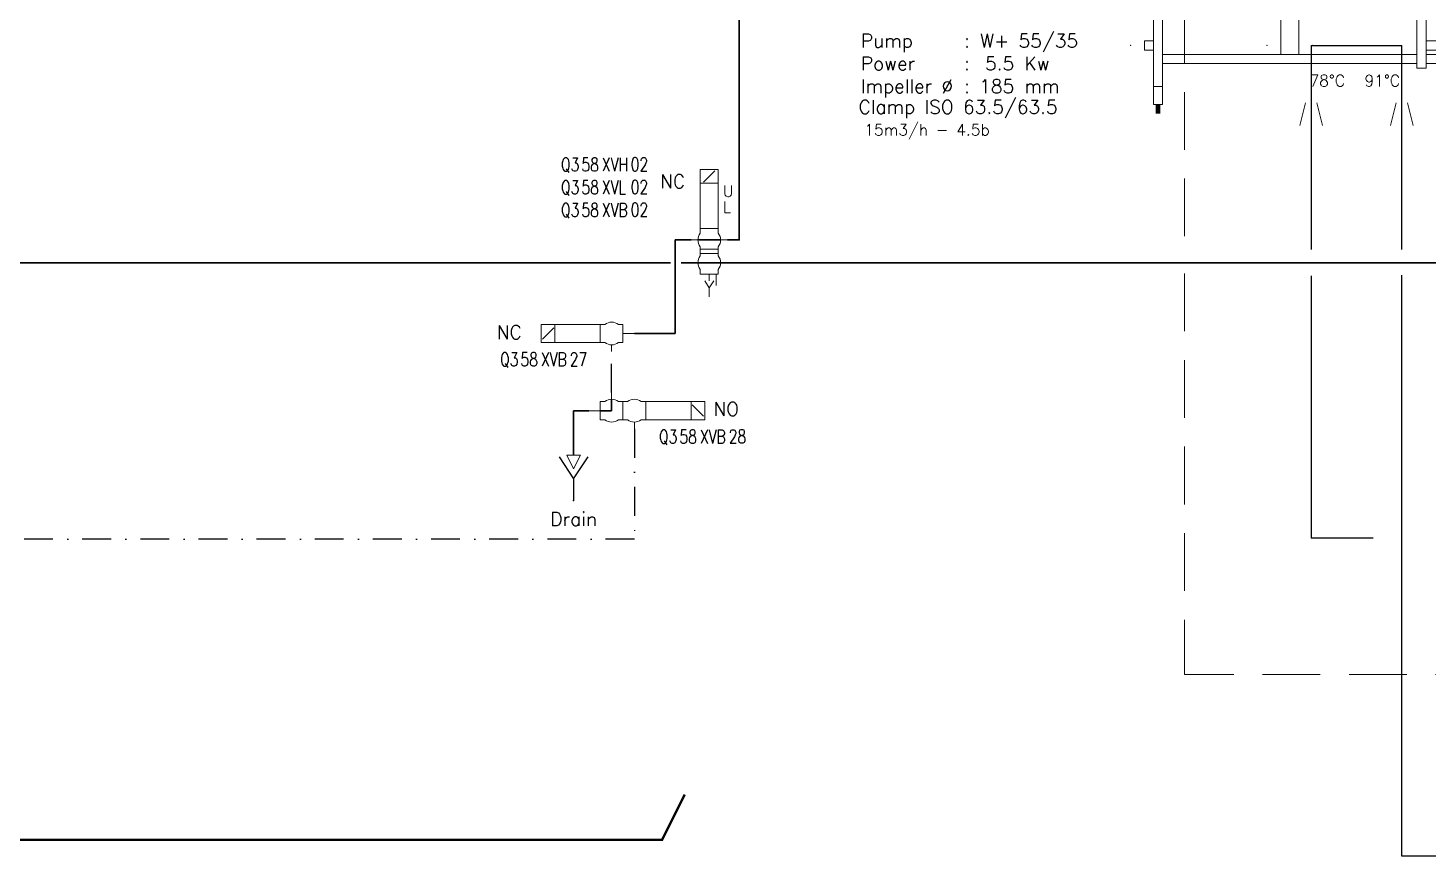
# Model space of a CAD drawing. Header units: inches. Extents: x 14952 to 16573, y 22099 to 23546.
# Drawn here: x 15265.7 to 15573.9, y 22167.6 to 22349.9 of the extents above; entities that cross this region are included whole.
import ezdxf
from ezdxf.enums import TextEntityAlignment as Align

# ---------------------------------------------------------------- set-up
doc = ezdxf.new("R2010")
doc.units = ezdxf.units.IN
doc.header["$MEASUREMENT"] = 0
doc.linetypes.add('DASHDOT2', pattern=[12.7, 6.35, -3.175, 0, -3.175])
doc.linetypes.add('DASHED', pattern=[19.05, 12.7, -6.35])
for name, color, linetype in [('13 Pipe Water Hot', 161, 'Continuous'), ('MATERIEL-DIVERS', 7, 'Continuous'), ('POMPES-PROCESS', 7, 'Continuous'), ('REPERES', 7, 'Continuous'), ('techn-data', 7, 'Continuous'), ('TEXTES', 7, 'Continuous'), ('TUYAUTERIE-NEP', 4, 'DASHDOT2'), ('TUYAUTERIE-PROCESS', 30, 'Continuous'), ('TXT_FR', 7, 'Continuous'), ('VANNES', 7, 'Continuous')]:
    doc.layers.add(name, color=color, linetype=linetype)
for name, color, linetype, lineweight in [('15 Pipe Drain', 32, 'Continuous', 30), ('19 Pipe Process', 30, 'Continuous', 30), ('31 Equipment', 7, 'Continuous', 9), ('32 Instruments Control Loop', 140, 'DASHED', 9)]:
    doc.layers.add(name, color=color, linetype=linetype, lineweight=lineweight)
doc.layers.get('REPERES').off()
doc.styles.add('ROMANS', font='ROMANS.SHX')

# ---------------------------------------------------------------- blocks, each defined once
blk = doc.blocks.new('APV-HEX-PLAT-12')
at = {"layer": '31 Equipment'}
for p, q in [((-1, 2), (-1, 37)), ((-1, 37), (1, 37)), ((1, 37), (1, 2)), ((15, 37), (15, 10)), ((17, 37), (15, 37)), ((17, 10), (17, 37)), ((73, 37), (73, 2)), ((75, 37), (73, 37)), ((75, 37), (75, 2)), ((1, 36), (15, 36)), ((17, 36), (73, 36)), ((15, 32), (1, 32)), ((12, 31), (12, 29)), ((15, 31), (12, 31)), ((17, 32), (73, 32)), ((43, 13), (43, 32)), ((47, 32), (47, 13)), ((75, 31), (77, 31)), ((77, 31), (77, 29)), ((12, 29), (15, 29)), ((77, 29), (75, 29)), ((12, 16), (15, 16)), ((12, 14), (12, 16)), ((75, 16), (77, 16)), ((77, 16), (77, 14)), ((15, 13), (1, 13)), ((15, 14), (12, 14)), ((17, 13), (73, 13)), ((77, 14), (75, 14)), ((1, 11), (15, 11)), ((15, 10), (17, 10)), ((17, 11), (73, 11)), ((-1, 6), (1, 6)), ((73, 6), (75, 6)), ((1, 2), (-1, 2)), ((73, 2), (75, 2))]:
    blk.add_line(p, q, dxfattribs=at)
at = {"layer": '31 Equipment', "ltscale": 38}
for p in [(-5, 30), (40, 30), (50, 30), (80, 30), (-5, 15), (40, 15), (50, 15), (80, 15)]:
    blk.add_point(p, dxfattribs=at)
at = {"layer": '31 Equipment'}
for points in [[(0.5, 2), (-0.5, 2), (0.5, 0), (-0.5, 0)], [(74.5, 2), (73.5, 2), (74.5, 0), (73.5, 0)]]:
    blk.add_trace(points, dxfattribs=at)
blk = doc.blocks.new('APV-FCE-GEN-REDCON-1')
at = {"layer": '31 Equipment', "color": 7}
for p, q in [((-2.5, 2.5), (2.5, 1.25)), ((2.5, 1.25), (2.5, 1.25)), ((2.5, -1.25), (-2.5, -2.5))]:
    blk.add_line(p, q, dxfattribs=at)
blk = doc.blocks.new('APV-VLV-DSEAT-DA34-3')
at = {"layer": '31 Equipment', "ltscale": 38}
for p, q in [((1.25, 20.25), (-1.25, 17.75)), ((-2, 7.5), (-2, 6.5)), ((2, 7.5), (2, 6.5)), ((-4, 5), (-2.5, 5)), ((-2, 3), (-2, 3.5)), ((2, 3), (2, 3.5)), ((4, 5), (2.5, 5)), ((-2, 2), (-2, 1.5)), ((2, 2), (2, 1.5)), ((-4, 0), (-2.5, 0)), ((-2, -2.5), (-2, -1.5)), ((-2, -2.5), (2, -2.5)), ((0, -2.5), (0, -4)), ((1.5, -2.5), (1.5, -5)), ((2, -2.5), (2, -1.5)), ((2.5, 0), (4, 0)), ((0, -5.5), (-1, -4)), ((1, -4), (0, -5.5)), ((0, -5.5), (0, -7.5))]:
    blk.add_line(p, q, dxfattribs=at)
at = {"layer": '31 Equipment', "lineweight": 30}
for p, q in [((-2.5, 5), (2.5, 5)), ((-2.5, 0), (2.5, 0))]:
    blk.add_line(p, q, dxfattribs=at)
at = {"layer": '31 Equipment', "ltscale": 38}
for points in [[(-2, 17.5), (2, 17.5), (2, 20.5), (-2, 20.5)], [(-2, 7.5), (2, 7.5), (2, 17.5), (-2, 17.5)], [(-2, 3), (2, 3), (2, 2), (-2, 2)]]:
    blk.add_lwpolyline(points, close=True, dxfattribs=at)
for centre, start, end in [((0, 5), 143.1301, 216.8699), ((0, 5), 323.1301, 36.8699), ((0, 0), 143.1301, 216.8699), ((0, 0), 323.1301, 36.8699)]:
    blk.add_arc(centre, 2.5, start, end, dxfattribs=at)
at = {"layer": '31 Equipment', "style": 'ROMANS', "flags": 8}
for tag, p in [('U', (3, 14.5)), ('L', (3, 11))]:
    blk.add_attdef(tag, p, '', height=2.5, dxfattribs=at)
blk = doc.blocks.new('APV-VLV-SSEAT-SW43-41')
at = {"layer": '31 Equipment', "ltscale": 38}
for p, q in [((1.25, 20.25), (-1.25, 17.75)), ((-2, 7.5), (-2, 6.5)), ((2, 7.5), (2, 6.5)), ((-2, 2.5), (-2, 3.5)), ((2, 2.5), (2, 3.5)), ((2.5, 5), (4, 5)), ((-2.5, 0), (-4, 0)), ((-2, 2.5), (2, 2.5)), ((-2, 2.5), (-2, 1.5)), ((2, 2.5), (2, 1.5)), ((-2, -1.5), (-2, -2.5)), ((-2, -2.5), (2, -2.5)), ((0, -2.5), (0, -5)), ((2, -1.5), (2, -2.5))]:
    blk.add_line(p, q, dxfattribs=at)
at = {"layer": '31 Equipment', "lineweight": 30}
for p, q in [((0, 0), (-2.5, 0)), ((0, -2.5), (0, 0))]:
    blk.add_line(p, q, dxfattribs=at)
at = {"layer": '31 Equipment', "ltscale": 38}
for points in [[(-2, 17.5), (2, 17.5), (2, 20.5), (-2, 20.5)], [(-2, 7.5), (2, 7.5), (2, 17.5), (-2, 17.5)]]:
    blk.add_lwpolyline(points, close=True, dxfattribs=at)
for centre, start, end in [((0, 5), 143.1301, 216.8699), ((0, 5), 323.1301, 36.8699), ((0, 0), 143.1301, 216.8699), ((0, 0), 323.1301, 36.8699)]:
    blk.add_arc(centre, 2.5, start, end, dxfattribs=at)
blk = doc.blocks.new('EGOUT')
at = {"color": 7}
for p, q in [((-3.2, 9.61), (0, 4.81)), ((0, 4.81), (3.2, 9.61)), ((0, 4.81), (0, 0))]:
    blk.add_line(p, q, dxfattribs=at)
at = {"color": 7, "extrusion": (0, -1, 0)}
blk.add_point((0, 0), dxfattribs=at)
at = {"layer": 'POMPES-PROCESS', "style": 'ROMANS'}
blk.add_attdef('EGOUT', text='', height=3, dxfattribs=at).set_placement((0, -4), align=Align.MIDDLE)
blk = doc.blocks.new('APV-SIGN-ARW-FLOW-1')
at = {"layer": '31 Equipment'}
for p, q in [((-1.5, -1.5), (-1.5, 1.5)), ((-1.5, 1.5), (1.5, 0)), ((1.5, 0), (-1.5, -1.5))]:
    blk.add_line(p, q, dxfattribs=at)
blk = doc.blocks.new('APV-VLV-SSEAT-SW41-3')
at = {"layer": '31 Equipment', "ltscale": 38}
for p, q in [((1.25, 15.25), (-1.25, 12.75)), ((-2, 2.5), (-2, 1.5)), ((2, 2.5), (2, 1.5)), ((2.5, 0), (4, 0)), ((-2, -2.5), (-2, -1.5)), ((2, -2.5), (-2, -2.5)), ((-2, -2.5), (2, -2.5)), ((0, -2.5), (0, -5)), ((2, -2.5), (2, -1.5))]:
    blk.add_line(p, q, dxfattribs=at)
for points in [[(-2, 12.5), (2, 12.5), (2, 15.5), (-2, 15.5)], [(-2, 2.5), (2, 2.5), (2, 12.5), (-2, 12.5)]]:
    blk.add_lwpolyline(points, close=True, dxfattribs=at)
for start, end in [(143.1301, 216.8699), (323.1301, 36.8699)]:
    blk.add_arc((0, 0), 2.5, start, end, dxfattribs=at)
blk = doc.blocks.new('REPNORM1')
at = {"layer": 'TEXTES', "style": 'ROMANS', "width": 0.75}
for tag, p in [('ZONE', (-9.75, -1.25)), ('SOUSZONE', (-5.25, -1.25)), ('ELEMENT', (-0.75, -1.25)), ('NUM', (5.59, -1.22))]:
    blk.add_attdef(tag, p, '', height=3, dxfattribs=at)
blk = doc.blocks.new('TEXT-PUMP_caract_ANGLAIS')
at = {"layer": 'techn-data', "style": 'ROMANS'}
for s, p in [('Pump', (-22, 9)), ('Power', (-22, 4)), ('Kw', (14, 4)), ('Impeller %%C', (-22, -1)), ('mm', (14, -1))]:
    blk.add_text(s, height=3, dxfattribs=at).set_placement(p)
for p in [(2, 9), (2, 4), (2, -1)]:
    blk.add_text(':', height=3, dxfattribs=at).set_placement(p, align=Align.RIGHT)
blk.add_attdef('Type', (4.23, 9), '', height=3, dxfattribs=at)
for tag, p in [('Pui', (11.76, 4)), ('Dia', (11.76, -1))]:
    blk.add_attdef(tag, text='', height=3, dxfattribs=at).set_placement(p, align=Align.RIGHT)

msp = doc.modelspace()

# ---------------------------------------------------------------- linework, layer by layer
at = {"layer": '13 Pipe Water Hot'}
for p, q in [((15548.18, 22346.01), (15568.18, 22346.01)), ((15548.18, 22346.01), (15548.18, 22301.09)), ((15568.18, 22301.09), (15568.18, 22346.01)), ((15548.18, 22295.3), (15548.18, 22237.55)), ((15568.18, 22167.55), (15568.18, 22295.43)), ((15561.81, 22237.55), (15548.18, 22237.55)), ((15608.69, 22167.55), (15568.18, 22167.55))]:
    msp.add_line(p, q, dxfattribs=at)
at = {"layer": '15 Pipe Drain'}
for p in [(15385.83, 22255.8), (15389.19, 22265.6)]:
    msp.add_line(p, (15385.83, 22265.6), dxfattribs=at)
at = {"layer": '19 Pipe Process'}
for p, q in [((15166.57, 22298.18), (15407.18, 22298.18)), ((15405.99, 22298.18), (15296.11, 22298.18)), ((15510.37, 22298.18), (15409.5, 22298.18)), ((15409.71, 22298.18), (15435.87, 22298.18)), ((15510.37, 22298.18), (15584.36, 22298.18)), ((15399.19, 22282.6), (15408.19, 22282.6))]:
    msp.add_line(p, q, dxfattribs=at)
for points in [[(15422.29, 22366.01), (15422.29, 22366.01), (15422.29, 22303.18), (15419.68, 22303.18)], [(15411.68, 22303.18), (15408.19, 22303.18), (15408.19, 22282.6)]]:
    msp.add_lwpolyline(points, dxfattribs=at)
at = {"layer": '32 Instruments Control Loop'}
for p, q in [((15520.29, 22304.01), (15520.29, 22358.01)), ((15520.29, 22295.78), (15520.29, 22207.55)), ((15645.44, 22207.55), (15520.29, 22207.55))]:
    msp.add_line(p, q, dxfattribs=at)
at = {"layer": 'MATERIEL-DIVERS', "const_width": 0.5}
msp.add_lwpolyline([(15208.79, 22181.1), (15213.79, 22171.1), (15405.29, 22171.1), (15410.29, 22181.1)], dxfattribs=at)
at = {"layer": 'TUYAUTERIE-NEP'}
for p, q in [((15394.19, 22269.6), (15394.19, 22278.6)), ((15399.19, 22261.6), (15399.19, 22237.33)), ((15399.19, 22237.33), (15161.3, 22237.33))]:
    msp.add_line(p, q, dxfattribs=at)

# ---------------------------------------------------------------- block references
at = {"layer": '31 Equipment', "xscale": -1}
msp.add_blockref('APV-HEX-PLAT-12', (15588.49, 22331.01), dxfattribs=at)
at = {"layer": '31 Equipment', "rotation": 89.99999999999999}
for p in [(15548.18, 22330.86), (15568.18, 22330.86)]:
    msp.add_blockref('APV-FCE-GEN-REDCON-1', p, dxfattribs=at)
at = {"layer": 'MATERIEL-DIVERS'}
msp.add_blockref('EGOUT', (15385.83, 22245.8), dxfattribs=at).add_auto_attribs({'EGOUT': 'Drain'})
at = {"layer": 'MATERIEL-DIVERS', "rotation": 269.9999999999999}
msp.add_blockref('APV-SIGN-ARW-FLOW-1', (15385.83, 22254.3), dxfattribs=at)
at = {"layer": 'REPERES'}
for p, values in [((15392.79, 22319.55, 0), {'ZONE': 'Q3', 'SOUSZONE': '58', 'ELEMENT': 'XVH', 'NUM': '02'}), ((15392.79, 22309.55, 0), {'ZONE': 'Q3', 'SOUSZONE': '58', 'ELEMENT': 'XVB', 'NUM': '02'}), ((15379.37, 22276.64, 0), {'ZONE': 'Q3', 'SOUSZONE': '58', 'ELEMENT': 'XVB', 'NUM': '27'}), ((15414.37, 22259.64, 0), {'ZONE': 'Q3', 'SOUSZONE': '58', 'ELEMENT': 'XVB', 'NUM': '28'})]:
    msp.add_blockref('REPNORM1', p, dxfattribs=at).add_auto_attribs(values)
at = {"layer": 'REPERES', "rotation": 7.601981083064e-05}
msp.add_blockref('REPNORM1', (15392.79, 22314.55, 0), dxfattribs=at).add_auto_attribs({'ZONE': 'Q3', 'SOUSZONE': '58', 'ELEMENT': 'XVL', 'NUM': '02'})
at = {"layer": 'TUYAUTERIE-PROCESS'}
msp.add_blockref('TEXT-PUMP_caract_ANGLAIS', (15471.06, 22336.54), dxfattribs=at).add_auto_attribs({'Dia': '185', 'Pui': '5.5', 'Type': 'W+ 55/35'})
at = {"layer": 'VANNES'}
msp.add_blockref('APV-VLV-DSEAT-DA34-3', (15415.68, 22298.18), dxfattribs=at).add_auto_attribs({'U': 'U', 'L': 'L'})
at = {"layer": 'VANNES', "xscale": -1, "rotation": 90}
msp.add_blockref('APV-VLV-SSEAT-SW41-3', (15394.19, 22282.6), dxfattribs=at)
at = {"layer": 'VANNES', "rotation": 270.0317343014626}
msp.add_blockref('APV-VLV-SSEAT-SW43-41', (15394.19, 22265.6), dxfattribs=at)

# ---------------------------------------------------------------- texts
at = {"layer": 'techn-data', "color": 1, "style": 'ROMANS'}
for s, p in [('78°C', (15547.82, 22337.01)), ('91°C', (15559.94, 22337.01))]:
    msp.add_text(s, height=2.5, dxfattribs=at).set_placement(p)
at = {"layer": 'techn-data', "style": 'ROMANS'}
msp.add_text('15m3/h - 4.5b', height=2.5, dxfattribs=at).set_placement((15449.81, 22326.19))
at = {"layer": 'TEXTES', "style": 'ROMANS'}
for s, p in [('NC', (15404.86, 22314.6)), ('NC', (15368.88, 22281.38)), ('NO', (15416.58, 22264.5))]:
    msp.add_text(s, height=3, dxfattribs=at).set_placement(p)
at = {"layer": 'TXT_FR', "style": 'ROMANS'}
msp.add_text('Clamp ISO 63.5/63.5', height=3, dxfattribs=at).set_placement((15448.54, 22330.98))

doc.saveas('drawing.dxf')
